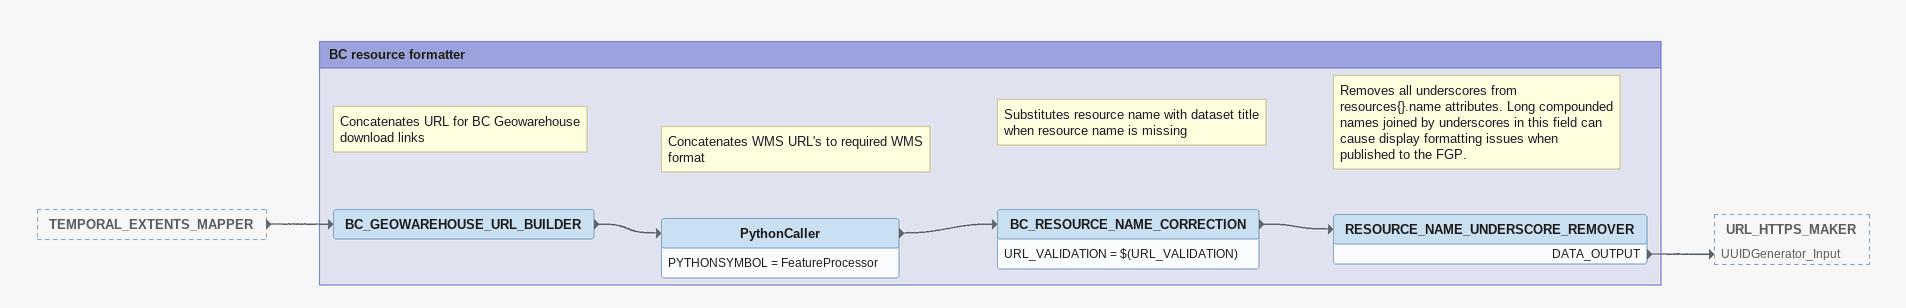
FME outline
TEMPORAL_EXTENTS_MAPPER [outside]
    -> BC_GEOWAREHOUSE_URL_BUILDER

Bookmark: BC resource formatter
Note: Concatenates URL for BC Geowarehouse download links
BC_GEOWAREHOUSE_URL_BUILDER
    -> PythonCaller
Note: Concatenates WMS URL's to required WMS format
PythonCaller
    PYTHONSYMBOL = FeatureProcessor
    -> BC_RESOURCE_NAME_CORRECTION
Note: Substitutes resource name with dataset title when resource name is missing
BC_RESOURCE_NAME_CORRECTION
    URL_VALIDATION = $(URL_VALIDATION)
    -> RESOURCE_NAME_UNDERSCORE_REMOVER
Note: Removes all underscores from resources{}.name attributes. Long compounded names joined by underscores in this field can cause display formatting issues when published to the FGP.
RESOURCE_NAME_UNDERSCORE_REMOVER
    DATA_OUTPUT -> URL_HTTPS_MAKER [UUIDGenerator_Input]
